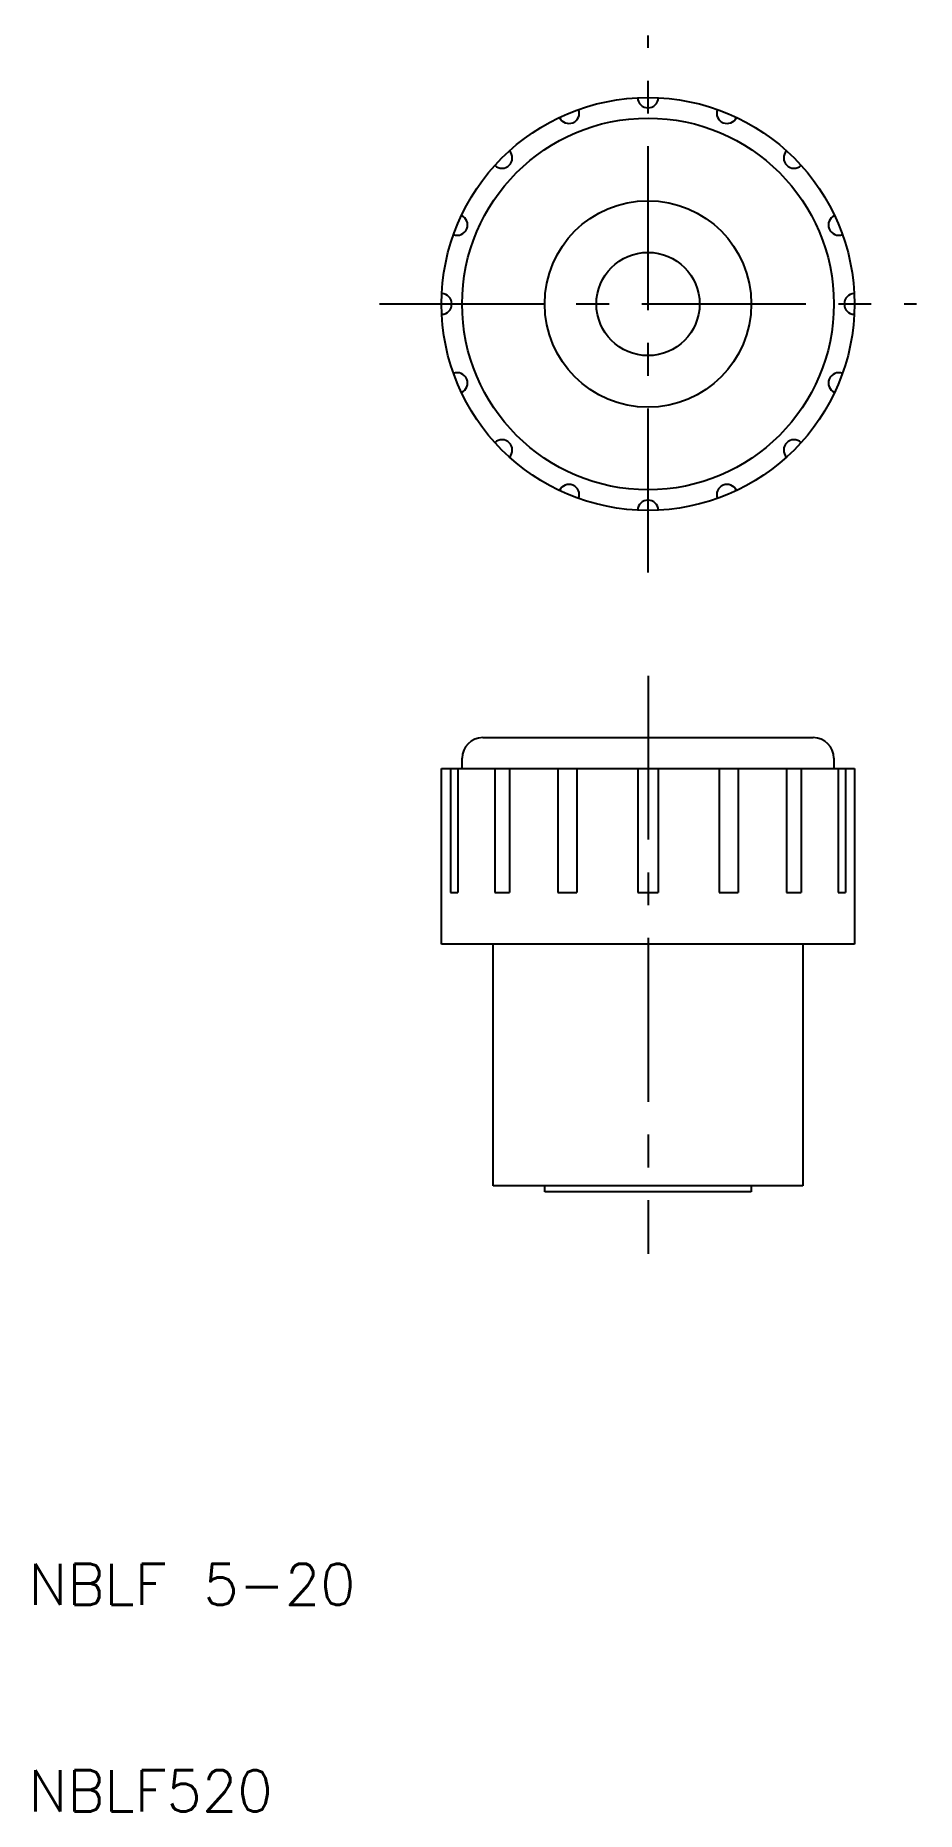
# Model space of a CAD drawing. Extents: x 10.3 to 53, y 10 to 96.
import ezdxf

# ---------------------------------------------------------------- set-up
doc = ezdxf.new("R2010")
doc.units = 0
doc.header["$LTSCALE"] = 0.25
doc.linetypes.add('CENTER', pattern=[50.8, 31.75, -6.35, 6.35, -6.35])
doc.layers.get('0').update_dxf_attribs({"linetype": 'CONTINUOUS'})
doc.layers.add('CENTER', color=1, linetype='CENTER')
doc.styles.get("Standard").update_dxf_attribs({"font": 'TXT.shx'})

msp = doc.modelspace()

# ---------------------------------------------------------------- linework, layer by layer
for p, q in [((32, 62), (48, 62)), ((30, 52), (30, 60.5)), ((30, 60.5), (31, 60.5)), ((30.443863, 60.5), (30.443863, 54.5)), ((30.785777, 60.5), (30.785777, 54.5)), ((31, 60.5), (31, 61)), ((31, 60.5), (49, 60.5)), ((32.584328, 60.5), (32.584328, 54.5)), ((33.291214, 60.5), (33.291214, 54.5)), ((35.637464, 60.5), (35.637464, 54.5)), ((36.557681, 60.5), (36.557681, 54.5)), ((39.500156, 60.5), (39.500156, 54.5)), ((40.499844, 60.5), (40.499844, 54.5)), ((43.442319, 60.5), (43.442319, 54.5)), ((44.362536, 60.5), (44.362536, 54.5)), ((46.708786, 60.5), (46.708786, 54.5)), ((47.415672, 60.5), (47.415672, 54.5)), ((49, 61), (49, 60.5)), ((49, 60.5), (50, 60.5)), ((49.214223, 60.5), (49.214223, 54.5)), ((49.556137, 60.5), (49.556137, 54.5)), ((50, 60.5), (50, 52)), ((30.443863, 54.5), (30.785777, 54.5)), ((32.584328, 54.5), (33.291214, 54.5)), ((35.637464, 54.5), (36.557681, 54.5)), ((39.500156, 54.5), (40.499844, 54.5)), ((43.442319, 54.5), (44.362536, 54.5)), ((46.708786, 54.5), (47.415672, 54.5)), ((49.214223, 54.5), (49.556137, 54.5)), ((32.5, 52), (30, 52)), ((47.5, 52), (32.5, 52)), ((32.5, 40.3), (32.5, 52)), ((47.5, 52), (47.5, 40.3)), ((50, 52), (47.5, 52)), ((35, 40.3), (32.5, 40.3)), ((45, 40.3), (35, 40.3)), ((35, 40), (35, 40.3)), ((45, 40), (35, 40)), ((47.5, 40.3), (45, 40.3)), ((45, 40.3), (45, 40))]:
    msp.add_line(p, q)
for radius in [10, 9, 5, 2.5]:
    msp.add_circle((40, 83), radius)
for centre, radius, start, end in [((40, 93), 0.5, 181.432544, 358.567456), ((36.173166, 92.238795), 0.5, 203.932544, 21.067456), ((43.826834, 92.238795), 0.5, 158.932544, 336.067456), ((32.928932, 90.071068), 0.5, 226.432544, 43.567456), ((47.071068, 90.071068), 0.5, 136.432544, 313.567456), ((30.761205, 86.826834), 0.5, 248.932544, 66.067456), ((49.238795, 86.826834), 0.5, 113.932544, 291.067456), ((30, 83), 0.5, 271.432544, 88.567456), ((50, 83), 0.5, 91.432544, 268.567456), ((30.761205, 79.173166), 0.5, 293.932544, 111.067456), ((49.238795, 79.173166), 0.5, 68.932544, 246.067456), ((32.928932, 75.928932), 0.5, 316.432544, 133.567456), ((47.071068, 75.928932), 0.5, 46.432544, 223.567456), ((36.173166, 73.761205), 0.5, 338.932544, 156.067456), ((43.826834, 73.761205), 0.5, 23.932544, 201.067456), ((40, 73), 0.5, 1.432544, 178.567456), ((32, 61), 1, 90, 180), ((48, 61), 1, 0, 90)]:
    msp.add_arc(centre, radius, start, end)
at = {"layer": 'CENTER'}
for p, q in [((40, 70), (40, 96)), ((27, 83), (53, 83)), ((40, 65), (40, 37))]:
    msp.add_line(p, q, dxfattribs=at)

# ---------------------------------------------------------------- texts
for s, p in [('NBLF 5-20', (10, 20)), ('NBLF520', (10, 10))]:
    msp.add_text(s, height=2).set_placement(p)

doc.saveas('drawing.dxf')
